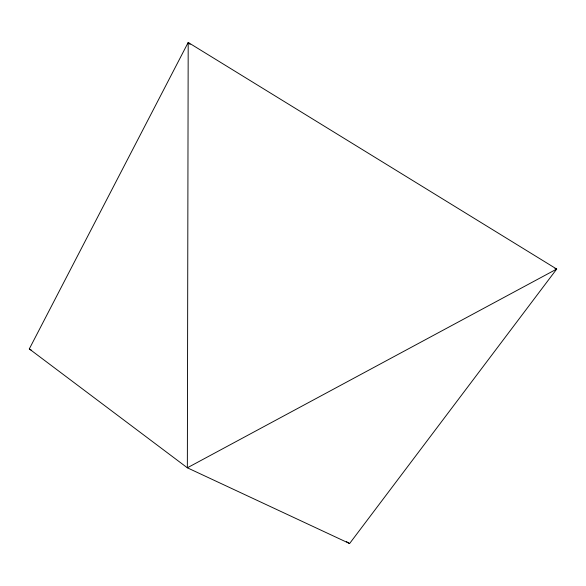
<?xml version="1.0" encoding="UTF-8"?>
<svg xmlns="http://www.w3.org/2000/svg" width="586" height="586" viewBox="0 0 586 586"><rect width="100%" height="100%" fill="white"/><g stroke="black" fill="none" stroke-linecap="round" stroke-linejoin="round"><path stroke-width="0.88" d="M29.3 348.926L188.194 42.456L556.7 269.062L349.6 543.544L187.352 467.796L29.3 348.926L31.644 350.355M554.957 268.513L556.7 269.062L187.352 467.796L188.194 42.456L190.091 44.441M346.48 541.647L349.6 543.544"/></g></svg>
